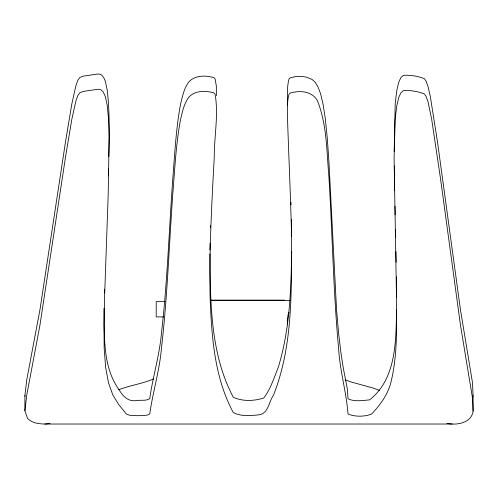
<?xml version="1.0" encoding="UTF-8"?>
<svg xmlns="http://www.w3.org/2000/svg" width="498" height="498" viewBox="0 0 498 498"><rect width="100%" height="100%" fill="white"/><g stroke="black" fill="none" stroke-linecap="round" stroke-linejoin="round"><path stroke-width="0.75" d="M104.02 308.362L103.982 309.899C104.568 336.53 102.576 366.229 118.624 389.143L118.985 389.573C123.205 396.831 128.515 402.166 137.417 400.442C141.395 399.894 146.281 401.133 149.749 398.637C152.849 376.687 159.534 355.335 161.452 333.143C167.334 282.229 169.059 230.966 172.694 179.871C174.761 154.554 175.894 129.057 180.587 104.038C182.492 96.319 184.048 88.152 189.01 81.697C195.303 75.067 205.749 75.26 213.935 77.62L215.074 78.809L216.331 85.992L216.375 95.647M104.337 292.992L104.418 289.151M209.901 250.002L210.056 243.124M210.399 227.835L210.455 225.538M291.672 251.534C291.006 290.465 289.78 330.099 278.195 367.58C273.981 377.851 270.576 389.15 263.759 397.995C254.136 401.108 242.594 401.612 233.294 397.261C210.131 353.518 210.436 302.087 209.907 253.837M108.315 175.85L108.514 168.193M108.807 156.708C109.286 134.435 109.853 112.062 107.188 89.901C105.806 84.573 105.682 77.825 100.733 74.364L98.212 73.972L83.21 76.132L79.742 77.57L77.949 80.06L75.945 85.457L71.818 104.038L65.456 142.148L39.933 309.899L26.774 379.731L24.9 395.487L24.9 410.757L27.564 418.401C32.059 423.157 38.695 423.904 44.882 424.028L452.234 424.028C460.955 424.52 471.805 421.171 473.1 411.13L473.1 395.854L472.453 382.439L460.469 309.899L437.537 142.148L430.266 96.158L428.025 86.584L426.101 81.174L424.346 78.678C417.897 76.082 410.321 74.937 403.405 75.335L400.952 77.47L398.686 82.332L396.725 90.829L395.188 104.038L394.167 151.386M396.582 309.899C395.885 340.831 396.483 378.91 369.541 399.888C362.575 400.454 354.433 401.961 348.04 398.767L347.367 389.143L343.222 367.58L340.85 352.211L338.596 333.143L336.573 309.899L328.929 161.75L327.236 137.616L325.281 118.456L323.046 104.014L320.569 93.668L317.873 86.602L315.029 82.102L312.078 79.462L306.152 77.072L300.537 76.331L295.588 76.605L290.16 77.862L289.002 79.051C286.655 87.592 287.682 96.774 287.601 105.564M24.9 410.757L26.774 395.007L39.933 325.175L65.456 157.418L71.818 119.315L75.945 100.727L77.949 95.33L79.742 92.846L83.21 91.402L98.212 89.242L100.733 89.634L103.148 91.788L105.346 96.662L107.188 105.171L108.564 119.315L109.193 137.081L108.178 195.148L104.561 297.505L103.982 325.175L104.182 348.413L105.644 367.48L108.52 382.856L112.828 395.007L118.624 404.413L126.305 414L129.71 415.301L137.417 415.712L145.771 415.326L147.744 414.983L149.749 413.913C152.849 391.963 159.534 370.605 161.452 348.413C167.334 297.505 169.059 246.242 172.694 195.148C174.761 169.824 175.894 144.333 180.587 119.315C182.492 111.596 184.048 103.422 189.01 96.967C195.303 90.337 205.749 90.53 213.935 92.889L215.074 94.085C218.728 114.982 214.115 136.384 214.252 157.418C211.712 204.068 209.141 250.768 210.106 297.505C211.631 336.548 214.364 377.496 233.294 412.531C240.795 416.596 249.89 415.681 258.095 414.927C268.341 414.517 268.827 401.55 273.564 395.007C293.907 343.271 291.262 286.219 291.43 231.638C290.539 194.183 288.778 156.758 287.545 119.315C287.726 111.029 286.699 102.358 289.002 94.321L290.16 93.132C299.852 89.995 313.398 91.227 317.873 101.872C327.024 125.733 326.663 151.884 328.929 177.02C332.409 234.141 333.33 291.417 338.596 348.413C339.891 370.562 346.322 392.007 348.04 414.037C355.024 416.951 364.343 416.801 371.477 414.155C379.993 405.204 387.606 394.976 390.787 382.856C399.041 349.994 395.854 315.744 396.483 282.235L396.396 276.863M472.969 396.277L473.1 395.854M289.064 312.364L288 315.016L287.309 321.129L287.614 324.764M153.403 378.959C142.279 383.815 130.059 385.315 118.779 389.747M44.882 424.028L50.074 423.537M210.909 300.12L284.215 300.12M211.003 300.468L290.241 300.468M165.224 301.651L156.204 301.651L156.204 316.921L163.724 316.921M446.949 423.543L452.234 424.028M379.526 390.401L373.033 388.017L350.231 381.729L345.189 379.831M24.9 395.487L25.105 396.277M473.1 411.13L472.453 397.715L460.469 325.175L440.581 179.124L431.679 119.315L428.025 101.86L426.101 96.45L424.346 93.948C417.897 91.352 410.321 90.206 403.405 90.611L400.952 92.746L398.686 97.602L396.725 106.105L395.188 119.315L394.086 157.418L396.483 297.505M291.025 202.387L291.087 204.715M395.493 229.36L395.667 237.004M394.659 190.74L394.298 166.015M394.989 206.272L395.169 214.812M395.985 251.534L396.159 262.278M291.448 219.425L291.579 236.245"/></g></svg>
